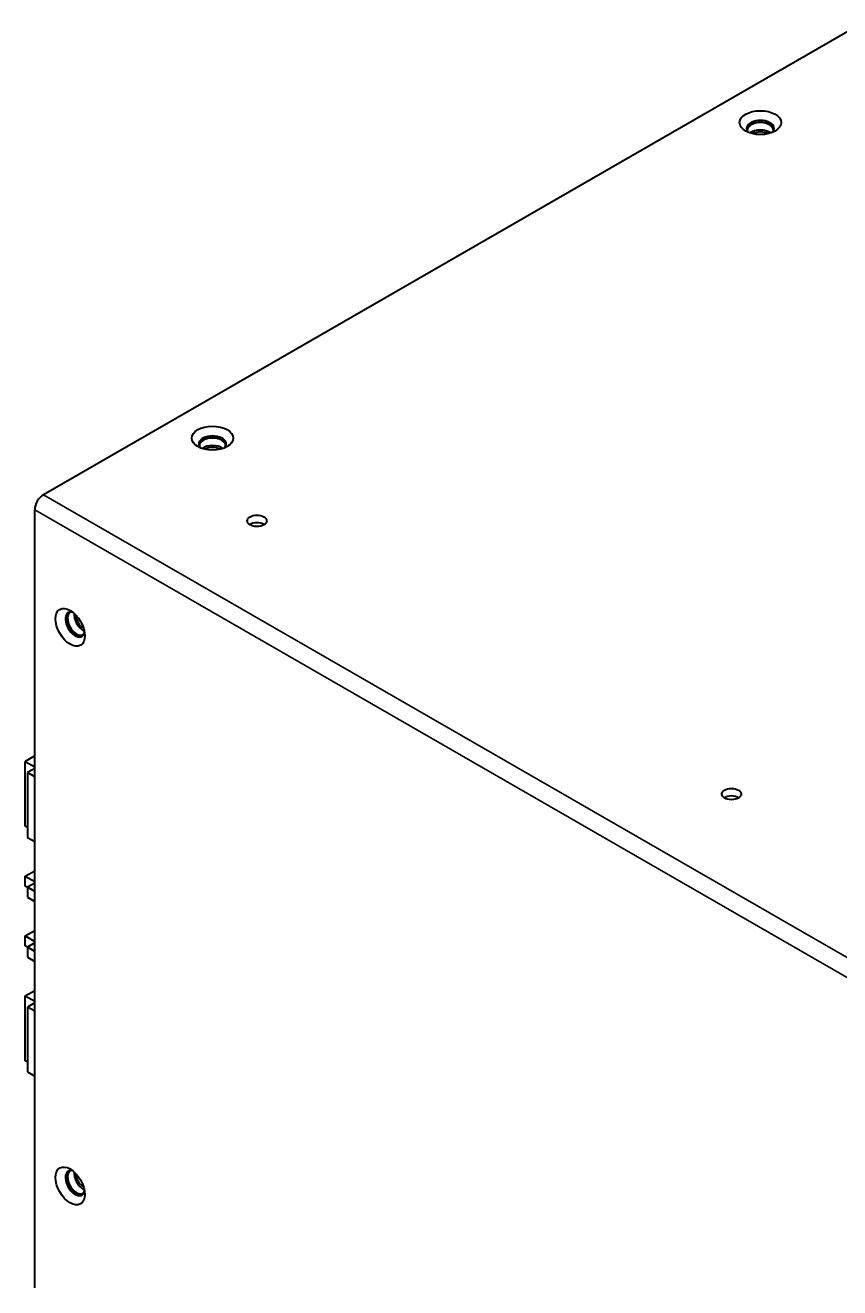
# Model space of a CAD drawing. Header units: millimetres. Extents: x 0 to 1188, y 0 to 840.
# Drawn here: x 931.4 to 984.8, y 686.7 to 769.5 of the extents above; entities that cross this region are included whole.
import ezdxf

# ---------------------------------------------------------------- set-up
doc = ezdxf.new("R2010")
doc.units = ezdxf.units.MM
doc.header["$LTSCALE"] = 2
doc.layers.add('가시적인 것(ISO)', color=3, linetype='Continuous', lineweight=40)
doc.layers.add('가시적인 좁은 것(ISO)', color=3, linetype='Continuous', lineweight=35)

msp = doc.modelspace()

# ---------------------------------------------------------------- linework, layer by layer
at = {"layer": '가시적인 것(ISO)'}
for p, q in [((986.06, 769.515), (932.603, 738.731)), ((932.037, 686.736), (932.037, 737.751)), ((932.037, 721.605), (931.415, 721.246)), ((931.415, 721.246), (932.037, 720.888)), ((931.415, 716.995), (931.415, 721.246)), ((932.037, 720.79), (931.556, 720.513)), ((932.037, 720.236), (931.556, 720.513)), ((931.556, 720.513), (931.556, 716.262)), ((931.556, 716.914), (931.415, 716.995)), ((931.556, 716.262), (932.037, 715.985)), ((931.415, 713.725), (932.037, 714.083)), ((931.415, 713.725), (932.037, 713.366)), ((931.415, 713.071), (931.415, 713.725)), ((931.556, 712.989), (931.415, 713.071)), ((932.037, 713.269), (931.556, 712.992)), ((932.037, 712.715), (931.556, 712.992)), ((931.556, 712.992), (931.556, 712.338)), ((931.556, 712.338), (932.037, 712.061)), ((931.415, 709.801), (932.037, 710.159)), ((931.415, 709.801), (932.037, 709.442)), ((931.415, 709.146), (931.415, 709.801)), ((931.556, 709.065), (931.415, 709.146)), ((932.037, 709.344), (931.556, 709.068)), ((931.556, 709.068), (931.556, 708.414)), ((932.037, 708.791), (931.556, 709.068)), ((931.556, 708.414), (932.037, 708.137)), ((931.415, 705.876), (932.037, 706.235)), ((931.415, 705.876), (932.037, 705.518)), ((931.415, 701.625), (931.415, 705.876)), ((932.037, 705.42), (931.556, 705.143)), ((932.037, 704.866), (931.556, 705.143)), ((931.556, 705.143), (931.556, 700.892)), ((931.556, 701.544), (931.415, 701.625)), ((931.556, 700.892), (932.037, 700.615))]:
    msp.add_line(p, q, dxfattribs=at)
for centre, major_axis, ratio in [((979.611, 763.13), (1.36, 0), 0.575862), ((943.69, 742.445), (1.36, 0), 0.575862), ((946.603, 737.021), (0.64, 0), 0.575862), ((934.356, 730.039), (-0.679, 1.179), 0.578093), ((977.716, 719.104), (0.64, 0), 0.575862), ((934.356, 693.413), (-0.679, 1.179), 0.578093)]:
    msp.add_ellipse(centre, major_axis=major_axis, ratio=ratio, dxfattribs=at)
for centre, major_axis, ratio, start_param, end_param in [((979.611, 762.754), (0.9, 0), 0.575862, 5.73449, 9.973473), ((979.611, 762.64), (0.9, 0), 0.575862, 0.110646, 3.030946), ((979.611, 762.64), (-0.86, 0), 0.575862, 3.051095, 6.373683), ((979.611, 762.149), (-0.86, 0), 0.575862, 3.79977, 5.625008), ((979.611, 762.149), (0.648, 0), 0.575862, 0.729933, 2.411659), ((943.69, 742.069), (0.9, 0), 0.575862, 5.73449, 9.973473), ((943.69, 741.954), (0.9, 0), 0.575862, 0.110646, 3.030946), ((943.69, 741.954), (-0.86, 0), 0.575862, 3.051095, 6.373683), ((943.69, 741.464), (-0.86, 0), 0.575862, 3.79977, 5.625008), ((943.69, 741.464), (0.648, 0), 0.575862, 0.729933, 2.411659), ((932.603, 738.077), (0.399, 0.693), 0.578093, 0.783464, 2.354261), ((946.603, 736.53), (-0.64, 0), 0.575862, 3.869731, 5.555047), ((934.681, 730.226), (0.449, -0.78), 0.578093, 2.58439, 6.840387), ((934.78, 730.283), (-0.449, 0.78), 0.578093, 0.110004, 3.031589), ((934.78, 730.283), (0.419, -0.728), 0.578093, 2.943447, 6.481331), ((935.205, 730.528), (0.419, -0.728), 0.578093, 3.792835, 5.631943), ((935.205, 730.528), (-0.324, 0.562), 0.578093, 0.714798, 2.426795), ((977.716, 718.614), (-0.64, 0), 0.575862, 3.869731, 5.555047), ((934.681, 693.6), (0.449, -0.78), 0.578093, 2.58439, 6.840387), ((934.78, 693.657), (-0.449, 0.78), 0.578093, 0.110004, 3.031589), ((934.78, 693.657), (0.419, -0.728), 0.578093, 2.943447, 6.481331), ((935.205, 693.901), (0.419, -0.728), 0.578093, 3.792835, 5.631943), ((935.205, 693.901), (-0.324, 0.562), 0.578093, 0.714798, 2.426795)]:
    msp.add_ellipse(centre, major_axis=major_axis, ratio=ratio, start_param=start_param, end_param=end_param, dxfattribs=at)
at = {"layer": '가시적인 좁은 것(ISO)'}
for p, q in [((932.603, 738.731), (1063.276, 663.481)), ((1062.71, 662.502), (932.037, 737.751))]:
    msp.add_line(p, q, dxfattribs=at)

doc.saveas('drawing.dxf')
